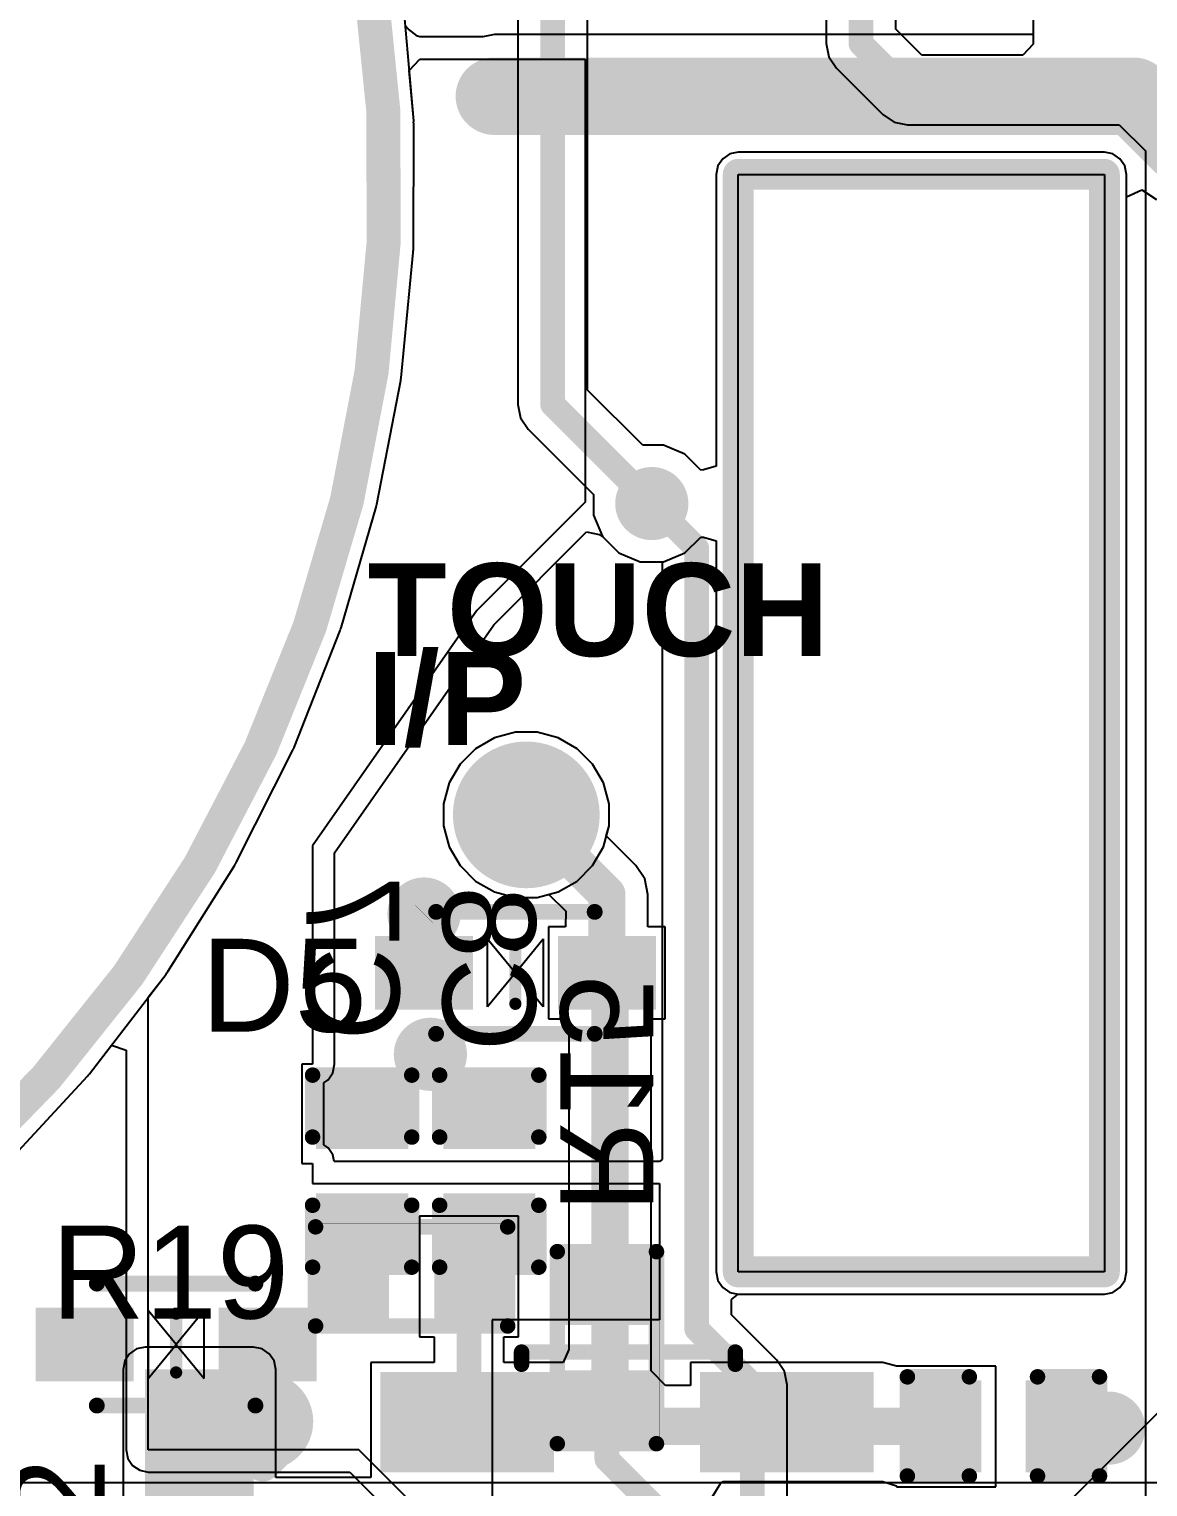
# Model space of a CAD drawing. Header units: inches. Extents: x -3 to 5389, y -3 to 5396.
# Drawn here: x 5.25 to 14.42, y 19.66 to 31.61 of the extents above; entities that cross this region are included whole.
import ezdxf

# ---------------------------------------------------------------- set-up
doc = ezdxf.new("R2010")
doc.units = ezdxf.units.IN
for name, color, linetype in [('Board_Outline', 216, 'Continuous'), ('Bottom Layer', 5, 'Continuous'), ('Bottom Overlay', 54, 'Continuous'), ('Bottom Paste', 16, 'Continuous'), ('Bottom Solder', 6, 'Continuous'), ('Mechanical 1', 6, 'Continuous'), ('Mechanical 15', 56, 'Continuous'), ('Multi-Layer', 9, 'Continuous'), ('Pad Holes', 156, 'Continuous'), ('Top Layer', 1, 'Continuous'), ('Top Overlay', 2, 'Continuous'), ('Top Paste', 8, 'Continuous'), ('Top Solder', 216, 'Continuous'), ('Via Holes', 16, 'Continuous')]:
    doc.layers.add(name, color=color, linetype=linetype)
doc.styles.add('Arial', font='', dxfattribs={"height": 0.2})
doc.styles.add('Arial_Bold', font='', dxfattribs={"height": 0.2})
doc.styles.get('Arial').set_extended_font_data('Arial')
doc.styles.get('Arial_Bold').set_extended_font_data('Arial', bold=True)

msp = doc.modelspace()

# ---------------------------------------------------------------- hatches: boundary and pattern name
at = {"layer": 'Bottom Layer'}
h = msp.add_hatch(color=5, dxfattribs=at)
edge = h.paths.add_edge_path()
edge.add_arc((10.35346672, 27.72095802), 0.2999994, 0, 360)
h = msp.add_hatch(color=5, dxfattribs=at)
edge = h.paths.add_edge_path()
edge.add_arc((9.32476672, 25.16825802), 0.499999, 0, 360)
h = msp.add_hatch(color=5, dxfattribs=at)
edge = h.paths.add_edge_path()
edge.add_arc((8.486566719999999, 24.35545802), 0.2999994, 0, 360)
h = msp.add_hatch(color=5, dxfattribs=at)
edge = h.paths.add_edge_path()
edge.add_arc((8.538575759999999, 23.20492692), 0.2999994, 0, 360)
for points in [[(8.29693794, 22.48810082), (7.66193794, 22.48810082), (7.66193794, 22.94530082), (8.29693794, 22.94530082)], [(9.338337939999999, 22.48810082), (8.703337939999999, 22.48810082), (8.703337939999999, 22.94530082), (9.338337939999999, 22.94530082)], [(8.29693794, 21.54830082), (7.66193794, 21.54830082), (7.66193794, 22.00550082), (8.29693794, 22.00550082)], [(9.338337939999999, 21.54830082), (8.703337939999999, 21.54830082), (8.703337939999999, 22.00550082), (9.338337939999999, 22.00550082)], [(10.30266672, 21.04075802), (9.66766672, 21.04075802), (9.66766672, 21.49795802), (10.30266672, 21.49795802)], [(5.404632319999999, 21.02485762), (6.00463112, 21.02485762), (6.00463112, 20.62485842), (5.404632319999999, 20.62485842)], [(7.50450112, 20.62485842), (6.904502319999999, 20.62485842), (6.904502319999999, 21.02485762), (7.50450112, 21.02485762)], [(10.30266672, 20.10095802), (9.66766672, 20.10095802), (9.66766672, 20.55815802), (10.30266672, 20.55815802)]]:
    msp.add_hatch(color=5, dxfattribs=at).paths.add_polyline_path(points)
h = msp.add_hatch(color=5, dxfattribs=at)
edge = h.paths.add_edge_path()
edge.add_arc((6.606966719999999, 20.31685802), 0.2999994, 0, 360)
h = msp.add_hatch(color=5, dxfattribs=at)
edge = h.paths.add_edge_path()
edge.add_arc((14.09735052, 20.13983526), 0.2999994, 0, 360)
at = {"layer": 'Bottom Paste'}
for points in [[(8.29693794, 22.48810082), (7.66193794, 22.48810082), (7.66193794, 22.94530082), (8.29693794, 22.94530082)], [(9.338337939999999, 22.48810082), (8.703337939999999, 22.48810082), (8.703337939999999, 22.94530082), (9.338337939999999, 22.94530082)], [(8.29693794, 21.54830082), (7.66193794, 21.54830082), (7.66193794, 22.00550082), (8.29693794, 22.00550082)], [(9.338337939999999, 21.54830082), (8.703337939999999, 21.54830082), (8.703337939999999, 22.00550082), (9.338337939999999, 22.00550082)], [(10.30266672, 21.04075802), (9.66766672, 21.04075802), (9.66766672, 21.49795802), (10.30266672, 21.49795802)], [(5.404632319999999, 21.02485762), (6.00463112, 21.02485762), (6.00463112, 20.62485842), (5.404632319999999, 20.62485842)], [(7.50450112, 20.62485842), (6.904502319999999, 20.62485842), (6.904502319999999, 21.02485762), (7.50450112, 21.02485762)], [(10.30266672, 20.10095802), (9.66766672, 20.10095802), (9.66766672, 20.55815802), (10.30266672, 20.55815802)]]:
    msp.add_hatch(color=16, dxfattribs=at).paths.add_polyline_path(points)
at = {"layer": 'Bottom Solder'}
h = msp.add_hatch(color=6, dxfattribs=at)
edge = h.paths.add_edge_path()
edge.add_arc((9.32476672, 25.16825802), 0.601599, 0, 360)
for points in [[(8.35693782, 22.42810094), (7.60193806, 22.42810094), (7.60193806, 23.0053007), (8.35693782, 23.0053007)], [(9.39833782, 22.42810094), (8.64333806, 22.42810094), (8.64333806, 23.0053007), (9.39833782, 23.0053007)], [(8.35693782, 21.48830094), (7.60193806, 21.48830094), (7.60193806, 22.0655007), (8.35693782, 22.0655007)], [(9.39833782, 21.48830094), (8.64333806, 21.48830094), (8.64333806, 22.0655007), (9.39833782, 22.0655007)], [(10.35766788, 20.98575686), (9.61266556, 20.98575686), (9.61266556, 21.55295918), (10.35766788, 21.55295918)], [(5.30303232, 21.12645762), (6.106231119999999, 21.12645762), (6.106231119999999, 20.52325842), (5.30303232, 20.52325842)], [(7.60610112, 20.52325842), (6.802902319999999, 20.52325842), (6.802902319999999, 21.12645762), (7.60610112, 21.12645762)], [(10.35766788, 20.04595686), (9.61266556, 20.04595686), (9.61266556, 20.61315918), (10.35766788, 20.61315918)]]:
    msp.add_hatch(color=6, dxfattribs=at).paths.add_polyline_path(points)
at = {"layer": 'Multi-Layer'}
h = msp.add_hatch(color=9, dxfattribs=at)
edge = h.paths.add_edge_path()
edge.add_arc((9.32476672, 25.16825802), 0.499999, 0, 360)
at = {"layer": 'Pad Holes'}
h = msp.add_hatch(color=7, dxfattribs=at)
edge = h.paths.add_edge_path()
edge.add_arc((9.32476672, 25.16825802), 0.25999948, 0, 360)
at = {"layer": 'Top Layer'}
h = msp.add_hatch(color=1, dxfattribs=at)
edge = h.paths.add_edge_path()
edge.add_arc((10.35346672, 27.72095802), 0.2999994, 0, 360)
h = msp.add_hatch(color=1, dxfattribs=at)
edge = h.paths.add_edge_path()
edge.add_arc((9.32476672, 25.16825802), 0.499999, 0, 360)
h = msp.add_hatch(color=1, dxfattribs=at)
edge = h.paths.add_edge_path()
edge.add_arc((8.486566719999999, 24.35545802), 0.2999994, 0, 360)
for points in [[(8.185297319999998, 24.07285762), (8.78529612, 24.07285762), (8.78529612, 23.67285842), (8.185297319999998, 23.67285842)], [(10.28516612, 23.67285842), (9.685167319999998, 23.67285842), (9.685167319999998, 24.07285762), (10.28516612, 24.07285762)], [(8.143666719999999, 21.70115802), (8.143666719999999, 21.06615802), (7.68646672, 21.06615802), (7.68646672, 21.70115802)], [(9.08346672, 21.70115802), (9.08346672, 21.06615802), (8.62626672, 21.06615802), (8.62626672, 21.70115802)], [(6.200566719999999, 18.91985802), (7.08956672, 18.91985802), (7.08956672, 20.62165802), (6.200566719999999, 20.62165802)], [(9.44924323, 19.87940144), (8.22924313, 19.87940144), (8.22924313, 20.4994002), (9.44924323, 20.4994002)], [(12.06924307, 19.87940144), (10.84924297, 19.87940144), (10.84924297, 20.4994002), (12.06924307, 20.4994002)], [(12.99404564, 20.47130018), (12.99404564, 19.83630018), (12.53684564, 19.83630018), (12.53684564, 20.47130018)], [(13.93384564, 20.47130018), (13.93384564, 19.83630018), (13.47664564, 19.83630018), (13.47664564, 20.47130018)]]:
    msp.add_hatch(color=1, dxfattribs=at).paths.add_polyline_path(points)
h = msp.add_hatch(color=1, dxfattribs=at)
edge = h.paths.add_edge_path()
edge.add_arc((8.538575759999999, 23.20492692), 0.2999994, 0, 360)
h = msp.add_hatch(color=1, dxfattribs=at)
edge = h.paths.add_edge_path()
edge.add_arc((6.606966719999999, 20.31685802), 0.2999994, 0, 360)
h = msp.add_hatch(color=1, dxfattribs=at)
edge = h.paths.add_edge_path()
edge.add_arc((14.09735052, 20.13983526), 0.2999994, 0, 360)
at = {"layer": 'Top Paste'}
for points in [[(8.185297319999998, 24.07285762), (8.78529612, 24.07285762), (8.78529612, 23.67285842), (8.185297319999998, 23.67285842)], [(10.28516612, 23.67285842), (9.685167319999998, 23.67285842), (9.685167319999998, 24.07285762), (10.28516612, 24.07285762)], [(8.143666719999999, 21.70115802), (8.143666719999999, 21.06615802), (7.68646672, 21.06615802), (7.68646672, 21.70115802)], [(9.08346672, 21.70115802), (9.08346672, 21.06615802), (8.62626672, 21.06615802), (8.62626672, 21.70115802)], [(9.44924323, 19.87940144), (8.22924313, 19.87940144), (8.22924313, 20.4994002), (9.44924323, 20.4994002)], [(12.06924307, 19.87940144), (10.84924297, 19.87940144), (10.84924297, 20.4994002), (12.06924307, 20.4994002)], [(12.99404564, 20.47130018), (12.99404564, 19.83630018), (12.53684564, 19.83630018), (12.53684564, 20.47130018)], [(13.93384564, 20.47130018), (13.93384564, 19.83630018), (13.47664564, 19.83630018), (13.47664564, 20.47130018)]]:
    msp.add_hatch(color=8, dxfattribs=at).paths.add_polyline_path(points)
at = {"layer": 'Top Solder'}
h = msp.add_hatch(color=216, dxfattribs=at)
edge = h.paths.add_edge_path()
edge.add_arc((9.32476672, 25.16825802), 0.601599, 0, 360)
for points in [[(8.083697319999999, 24.17445762), (8.88689612, 24.17445762), (8.88689612, 23.57125842), (8.083697319999999, 23.57125842)], [(10.38676612, 23.57125842), (9.58356732, 23.57125842), (9.58356732, 24.17445762), (10.38676612, 24.17445762)], [(8.19866788, 21.75615918), (8.19866788, 21.01115686), (7.631465559999999, 21.01115686), (7.631465559999999, 21.75615918)], [(9.138467879999999, 21.75615918), (9.138467879999999, 21.01115686), (8.57126556, 21.01115686), (8.57126556, 21.75615918)], [(9.550843229999998, 19.77780144), (8.12764313, 19.77780144), (8.12764313, 20.6010002), (9.550843229999998, 20.6010002)], [(12.17084307, 19.77780144), (10.74764297, 19.77780144), (10.74764297, 20.6010002), (12.17084307, 20.6010002)], [(13.05404552, 20.53130006), (13.05404552, 19.7763003), (12.47684576, 19.7763003), (12.47684576, 20.53130006)], [(13.99384552, 20.53130006), (13.99384552, 19.7763003), (13.41664576, 19.7763003), (13.41664576, 20.53130006)]]:
    msp.add_hatch(color=216, dxfattribs=at).paths.add_polyline_path(points)
at = {"layer": 'Via Holes'}
h = msp.add_hatch(color=7, dxfattribs=at)
edge = h.paths.add_edge_path()
edge.add_arc((10.35346672, 27.72095802), 0.1499997, 0, 360)
h = msp.add_hatch(color=7, dxfattribs=at)
edge = h.paths.add_edge_path()
edge.add_arc((8.486566719999999, 24.35545802), 0.1499997, 0, 360)
h = msp.add_hatch(color=7, dxfattribs=at)
edge = h.paths.add_edge_path()
edge.add_arc((8.538575759999999, 23.20492692), 0.1499997, 0, 360)
h = msp.add_hatch(color=7, dxfattribs=at)
edge = h.paths.add_edge_path()
edge.add_arc((6.606966719999999, 20.31685802), 0.1499997, 0, 360)
h = msp.add_hatch(color=7, dxfattribs=at)
edge = h.paths.add_edge_path()
edge.add_arc((14.09735052, 20.13983526), 0.1499997, 0, 360)

# ---------------------------------------------------------------- linework, layer by layer
at = {"layer": 'Board_Outline'}
for points in [[(3.73696484, 39.23770156, 0.254, 0.254, -0.6225640179859685), (-0.0254, 19.64297062, 0.254, 0.254, 0)], [(11.06236548, 21.42059216, 0.254, 0.254, 0), (11.06236548, 30.42059194, 0.254, 0.254, 0)], [(11.06236548, 30.42059194, 0.254, 0.254, 0), (14.0623671, 30.42059194, 0.254, 0.254, 0)], [(14.0623671, 21.42059216, 0.254, 0.254, 0), (14.0623671, 30.42059194, 0.254, 0.254, 0)], [(11.06236548, 21.42059216, 0.254, 0.254, 0), (14.0623671, 21.42059216, 0.254, 0.254, 0)]]:
    msp.add_lwpolyline(points, format="xyseb", dxfattribs=at)
for points in [[(10.99886548, 30.42059194, 0.127, 0.127, 1), (11.12586548, 30.42059194, 0.127, 0.127, 1)], [(10.99886548, 30.42059194, 0.127, 0.127, 1), (11.12586548, 30.42059194, 0.127, 0.127, 1)], [(13.9988671, 30.42059194, 0.127, 0.127, 1), (14.1258671, 30.42059194, 0.127, 0.127, 1)], [(13.9988671, 30.42059194, 0.127, 0.127, 1), (14.1258671, 30.42059194, 0.127, 0.127, 1)], [(10.99886548, 21.42059216, 0.127, 0.127, 1), (11.12586548, 21.42059216, 0.127, 0.127, 1)], [(10.99886548, 21.42059216, 0.127, 0.127, 1), (11.12586548, 21.42059216, 0.127, 0.127, 1)], [(13.9988671, 21.42059216, 0.127, 0.127, 1), (14.1258671, 21.42059216, 0.127, 0.127, 1)], [(13.9988671, 21.42059216, 0.127, 0.127, 1), (14.1258671, 21.42059216, 0.127, 0.127, 1)]]:
    msp.add_lwpolyline(points, format="xyseb", close=True, dxfattribs=at)
at = {"layer": 'Bottom Layer'}
for p, q in [((13.4791704, 33.84385662), (13.4791704, 31.56606082)), ((8.35785984, 31.60995456), (8.33515224, 31.63892326)), ((8.4332826, 31.55456478), (8.35785984, 31.60995456)), ((9.063065439999999, 31.56606082), (8.96794498, 31.54714036)), ((13.4791704, 31.56606082), (9.063065439999999, 31.56606082)), ((8.45167474, 31.54714036), (8.4332826, 31.55456478)), ((8.96794498, 31.54714036), (8.45167474, 31.54714036)), ((8.36593958, 31.27215996), (8.451672199999999, 31.36585802)), ((8.451672199999999, 31.36585802), (9.80736672, 31.36585802)), ((9.80736672, 31.36585802), (9.80736672, 27.73365802)), ((8.40270354, 30.85888672), (8.36593958, 31.27215996)), ((8.401397979999999, 30.84680648), (8.40270354, 30.85888672)), ((8.403719539999999, 30.83488118), (8.401397979999999, 30.84680648)), ((8.39950568, 29.80344814), (8.403719539999999, 30.83488118)), ((14.24364944, 30.23662736), (14.37064944, 30.29385102)), ((14.37064944, 30.29385102), (14.49091082, 30.21349558)), ((14.24364944, 21.42059216), (14.24364944, 30.23662736)), ((8.298510199999999, 28.7528508), (8.3982941, 29.7794553)), ((8.397087599999999, 29.7915457), (8.39950568, 29.80344814)), ((8.3982941, 29.7794553), (8.397087599999999, 29.7915457)), ((8.10058578, 27.71613456), (8.29507866, 28.72907132)), ((8.29499738, 28.74122014), (8.298510199999999, 28.7528508)), ((8.29507866, 28.72907132), (8.29499738, 28.74122014)), ((9.80736672, 27.73365802), (8.91836672, 26.84465802)), ((7.80743422, 26.70222244), (8.09496476, 27.69277418)), ((8.09496476, 27.69277418), (8.09601124, 27.70487727999999)), ((8.09601124, 27.70487727999999), (8.10058578, 27.71613456)), ((9.057891459999999, 26.7278104), (9.81837508, 27.48829402)), ((9.81837508, 27.48829402), (9.92266748, 27.4675473)), ((9.92266748, 27.4675473), (9.95420158, 27.44451204)), ((9.95420158, 27.44451204), (10.08281448, 27.31589914)), ((10.08281448, 27.31589914), (10.25842754, 27.24315862)), ((10.25842754, 27.24315862), (10.42839164, 27.24315862)), ((10.42839164, 27.24315862), (10.43689302, 27.23465724)), ((10.43689302, 27.23465724), (10.43689302, 22.34329542)), ((8.91836672, 26.84465802), (7.57216672, 24.91425802)), ((7.42158282, 25.71983934), (7.79967452, 26.67948436)), ((7.75344906, 24.85728836), (9.057891459999999, 26.7278104)), ((7.79967452, 26.67948436), (7.8018386, 26.69144268)), ((7.8018386, 26.69144268), (7.80743422, 26.70222244)), ((9.23553144, 25.84605702), (9.063146719999999, 25.79986712)), ((9.414002, 25.84605702), (9.23553144, 25.84605702)), ((9.58638672, 25.79986712), (9.414002, 25.84605702)), ((7.411747939999999, 25.69791914), (7.415009299999999, 25.70962092)), ((7.415009299999999, 25.70962092), (7.42158282, 25.71983934)), ((8.90858772, 25.71063184), (8.7823929, 25.58443702)), ((9.063146719999999, 25.79986712), (8.90858772, 25.71063184)), ((9.74094572, 25.71063184), (9.58638672, 25.79986712)), ((9.86714054, 25.58443702), (9.74094572, 25.71063184)), ((6.94635136, 24.77744346), (7.411747939999999, 25.69791914)), ((8.7823929, 25.58443702), (8.69315762, 25.42987802)), ((9.956375819999998, 25.42987802), (9.86714054, 25.58443702)), ((8.69315762, 25.42987802), (8.64696772, 25.2574933)), ((10.00256572, 25.2574933), (9.956375819999998, 25.42987802)), ((8.64696772, 25.2574933), (8.64696772, 25.07902274)), ((10.00256572, 25.07902274), (10.00256572, 25.2574933)), ((8.64696772, 25.07902274), (8.69315762, 24.90663802)), ((9.956375819999998, 24.90663802), (10.00256572, 25.07902274)), ((7.57216672, 24.91425802), (7.57216672, 23.12310082)), ((8.69315762, 24.90663802), (8.7823929, 24.75207902)), ((9.86714054, 24.75207902), (9.956375819999998, 24.90663802)), ((6.38582924, 23.88314502), (6.93452766, 24.75652656)), ((6.93452766, 24.75652656), (6.9388609, 24.76788036)), ((6.9388609, 24.76788036), (6.94635136, 24.77744346)), ((7.75344906, 23.12310082), (7.75344906, 24.85728836)), ((8.7823929, 24.75207902), (8.90858772, 24.6258842)), ((9.74094572, 24.6258842), (9.86714054, 24.75207902)), ((8.90858772, 24.6258842), (9.063146719999999, 24.53664892)), ((9.58638672, 24.53664892), (9.74094572, 24.6258842)), ((9.063146719999999, 24.53664892), (9.23553144, 24.49045902)), ((9.414002, 24.49045902), (9.58638672, 24.53664892)), ((9.23553144, 24.49045902), (9.414002, 24.49045902)), ((6.22596672, 23.67265014), (6.37211578, 23.8634143)), ((6.37211578, 23.8634143), (6.37748026, 23.87431344)), ((6.37748026, 23.87431344), (6.38582924, 23.88314502)), ((6.22596672, 19.96125802), (6.22596672, 23.67265014)), ((5.74483738, 23.04464276), (5.924407759999999, 23.27903142)), ((5.924407759999999, 23.27903142), (6.04468438, 23.23825426)), ((6.04468438, 23.23825426), (6.04468438, 19.96125802)), ((7.57216672, 23.12310082), (7.484137939999999, 23.12310082)), ((7.484137939999999, 23.12310082), (7.484137939999999, 22.31030082)), ((7.739649239999999, 23.05372834), (7.75344906, 23.12310082)), ((5.02889774, 22.26915282), (5.72935608, 23.0262684)), ((5.72935608, 23.0262684), (5.73570862, 23.03662398)), ((5.73570862, 23.03662398), (5.74483738, 23.04464276)), ((7.665420279999999, 22.97157458), (7.700352899999999, 22.99491464)), ((7.665420279999999, 22.46182706), (7.665420279999999, 22.97157458)), ((7.700352899999999, 22.99491464), (7.739649239999999, 23.05372834)), ((7.700352899999999, 22.438487), (7.665420279999999, 22.46182706)), ((7.739649239999999, 22.3796733), (7.700352899999999, 22.438487)), ((7.750139439999999, 22.32694036), (7.739649239999999, 22.3796733)), ((7.484137939999999, 22.31030082), (7.57216672, 22.31030082)), ((7.57216672, 22.31030082), (7.57216672, 22.14565802)), ((10.41696418, 22.32694036), (7.750139439999999, 22.32694036)), ((10.43689302, 22.34329542), (10.41696418, 22.32694036)), ((7.57216672, 22.14565802), (10.41696672, 22.14565802)), ((10.41696672, 22.14565802), (10.41696672, 21.02805802)), ((14.22984962, 21.35121968), (14.24364944, 21.42059216)), ((14.13173958, 21.25310964), (14.19055328, 21.29240598)), ((14.19055328, 21.29240598), (14.22984962, 21.35121968)), ((11.00664042, 21.19357712), (11.06236802, 21.23930982)), ((11.00664042, 21.0698588), (11.00664042, 21.19357712)), ((11.06236802, 21.23930982), (14.0623671, 21.23930982)), ((14.0623671, 21.23930982), (14.13173958, 21.25310964)), ((11.37907046, 20.69742876), (11.00664042, 21.0698588)), ((10.41696672, 21.02805802), (9.04536672, 21.02805802)), ((9.04536672, 21.02805802), (9.04536672, 18.51345802)), ((11.44082294, 20.60500832), (11.37907046, 20.69742876)), ((11.46250946, 20.49599152), (11.44082294, 20.60500832)), ((11.46250692, 20.49597882), (11.46250946, 20.49599152)), ((11.46250692, 19.56206146), (11.46250692, 20.49597882)), ((6.04468438, 19.96125802), (6.0584842, 19.89188554)), ((7.95316418, 19.96125802), (6.22596672, 19.96125802)), ((8.537364179999999, 19.37705802), (7.95316418, 19.96125802)), ((6.0584842, 19.89188554), (6.09778054, 19.83307184)), ((6.09778054, 19.83307184), (6.15659424, 19.7937755)), ((6.15659424, 19.7937755), (6.22596672, 19.77997568)), ((6.22596672, 19.77997568), (7.87807416, 19.77997568)), ((7.87807416, 19.77997568), (8.35608184, 19.301968))]:
    msp.add_line(p, q, dxfattribs=at)
for points in [[(9.063065439999999, 31.06105802, 0.635, 0.635, 0), (14.30316672, 31.06105802, 0.635, 0.635, 0)], [(14.30316672, 31.06105802, 0.635, 0.635, 0), (14.68416672, 30.68005802, 0.635, 0.635, 0)], [(14.68416672, 30.68005802, 0.635, 0.635, 0), (15.80176672, 30.68005802, 0.635, 0.635, 0)], [(10.35346672, 27.72095802, 0.2032, 0.2032, 0), (10.72176672, 27.35265802, 0.2032, 0.2032, 0)], [(10.72176672, 20.95185802, 0.2032, 0.2032, 0), (10.72176672, 27.35265802, 0.2032, 0.2032, 0)], [(10.72176672, 20.95185802, 0.2032, 0.2032, 0), (11.17763322, 20.49599152, 0.2032, 0.2032, 0)], [(11.17763322, 18.88859062, 0.2032, 0.2032, 0), (11.17763322, 20.49599152, 0.2032, 0.2032, 0)], [(9.985166719999999, 19.88505802, 0.2032, 0.2032, 0), (9.985166719999999, 20.32955802, 0.2032, 0.2032, 0)], [(9.985166719999999, 19.88505802, 0.2032, 0.2032, 0), (10.37763482, 19.49258992, 0.2032, 0.2032, 0)]]:
    msp.add_lwpolyline(points, format="xyseb", dxfattribs=at)
for points in [[(8.90431544, 31.06105802, 0.3175, 0.3175, 1), (9.221815439999999, 31.06105802, 0.3175, 0.3175, 1)], [(14.14441672, 31.06105802, 0.3175, 0.3175, 1), (14.46191672, 31.06105802, 0.3175, 0.3175, 1)], [(14.14441672, 31.06105802, 0.3175, 0.3175, 1), (14.46191672, 31.06105802, 0.3175, 0.3175, 1)], [(14.52541672, 30.68005802, 0.3175, 0.3175, 1), (14.84291672, 30.68005802, 0.3175, 0.3175, 1)], [(14.52541672, 30.68005802, 0.3175, 0.3175, 1), (14.84291672, 30.68005802, 0.3175, 0.3175, 1)], [(10.30266672, 27.72095802, 0.1016, 0.1016, 1), (10.40426672, 27.72095802, 0.1016, 0.1016, 1)], [(10.67096672, 27.35265802, 0.1016, 0.1016, 1), (10.77256672, 27.35265802, 0.1016, 0.1016, 1)], [(10.67096672, 27.35265802, 0.1016, 0.1016, 1), (10.77256672, 27.35265802, 0.1016, 0.1016, 1)], [(10.67096672, 20.95185802, 0.1016, 0.1016, 1), (10.77256672, 20.95185802, 0.1016, 0.1016, 1)], [(10.67096672, 20.95185802, 0.1016, 0.1016, 1), (10.77256672, 20.95185802, 0.1016, 0.1016, 1)], [(11.12683322, 20.49599152, 0.1016, 0.1016, 1), (11.22843322, 20.49599152, 0.1016, 0.1016, 1)], [(11.12683322, 20.49599152, 0.1016, 0.1016, 1), (11.22843322, 20.49599152, 0.1016, 0.1016, 1)], [(9.93436672, 20.32955802, 0.1016, 0.1016, 1), (10.03596672, 20.32955802, 0.1016, 0.1016, 1)], [(9.93436672, 19.88505802, 0.1016, 0.1016, 1), (10.03596672, 19.88505802, 0.1016, 0.1016, 1)], [(9.93436672, 19.88505802, 0.1016, 0.1016, 1), (10.03596672, 19.88505802, 0.1016, 0.1016, 1)]]:
    msp.add_lwpolyline(points, format="xyseb", close=True, dxfattribs=at)
at = {"layer": 'Bottom Overlay'}
for p, q in [((6.454566719999999, 20.82485802), (6.22596672, 21.10425802)), ((6.22596672, 21.10425802), (6.22596672, 20.54545802)), ((6.683166719999999, 21.10425802), (6.454566719999999, 20.82485802)), ((6.683166719999999, 20.54545802), (6.683166719999999, 21.10425802)), ((6.22596672, 20.54545802), (6.454566719999999, 20.82485802)), ((6.454566719999999, 20.82485802), (6.454566719999999, 20.82485802)), ((6.454566719999999, 20.82485802), (6.683166719999999, 20.54545802)), ((6.454566719999999, 20.82485802), (6.454566719999999, 20.82485802))]:
    msp.add_line(p, q, dxfattribs=at)
for points in [[(7.57303794, 23.03420082, 0.127, 0.127, 0), (8.385837939999998, 23.03420082, 0.127, 0.127, 0)], [(7.57303794, 22.52620082, 0.127, 0.127, 0), (7.57303794, 23.03420082, 0.127, 0.127, 0)], [(8.385837939999998, 22.52620082, 0.127, 0.127, 0), (8.385837939999998, 23.03420082, 0.127, 0.127, 0)], [(8.614437939999998, 23.03420082, 0.127, 0.127, 0), (9.42723794, 23.03420082, 0.127, 0.127, 0)], [(8.614437939999998, 22.52620082, 0.127, 0.127, 0), (8.614437939999998, 23.03420082, 0.127, 0.127, 0)], [(9.42723794, 22.52620082, 0.127, 0.127, 0), (9.42723794, 23.03420082, 0.127, 0.127, 0)], [(7.57303794, 21.45940082, 0.127, 0.127, 0), (7.57303794, 21.96740082, 0.127, 0.127, 0)], [(8.385837939999998, 21.45940082, 0.127, 0.127, 0), (8.385837939999998, 21.96740082, 0.127, 0.127, 0)], [(8.614437939999998, 21.45940082, 0.127, 0.127, 0), (8.614437939999998, 21.96740082, 0.127, 0.127, 0)], [(9.42723794, 21.45940082, 0.127, 0.127, 0), (9.42723794, 21.96740082, 0.127, 0.127, 0)], [(9.578766719999999, 21.58685802, 0.127, 0.127, 0), (10.39156672, 21.58685802, 0.127, 0.127, 0)], [(9.578766719999999, 20.01205802, 0.127, 0.127, 0), (9.578766719999999, 21.58685802, 0.127, 0.127, 0)], [(10.39156672, 20.01205802, 0.127, 0.127, 0), (10.39156672, 21.58685802, 0.127, 0.127, 0)], [(7.57303794, 21.45940082, 0.127, 0.127, 0), (8.385837939999998, 21.45940082, 0.127, 0.127, 0)], [(8.614437939999998, 21.45940082, 0.127, 0.127, 0), (9.42723794, 21.45940082, 0.127, 0.127, 0)], [(10.41696672, 19.98665802, 0.0032258, 0.0032258, 0), (10.41696672, 21.61225802, 0.0032258, 0.0032258, 0)], [(5.80455532, 21.32485702, 0.12999974, 0.12999974, 0), (7.104578119999999, 21.32485702, 0.12999974, 0.12999974, 0)], [(6.454566719999999, 20.59625802, 0.0999998, 0.0999998, 0), (6.454566719999999, 21.07885802, 0.0999998, 0.0999998, 0)], [(5.80455532, 20.32485902, 0.12999974, 0.12999974, 0), (7.104578119999999, 20.32485902, 0.12999974, 0.12999974, 0)], [(7.038360319999999, 19.97946982, 0.2999994, 0.2999994, 0), (7.16536032, 19.85246982, 0.2999994, 0.2999994, 0)], [(7.038360319999999, 19.97946982, 0.2999994, 0.2999994, 0), (7.292360319999999, 19.97946982, 0.2999994, 0.2999994, 0)], [(7.16536032, 19.85246982, 0.2999994, 0.2999994, 0), (7.292360319999999, 19.97946982, 0.2999994, 0.2999994, 0)], [(9.578766719999999, 20.01205802, 0.127, 0.127, 0), (10.39156672, 20.01205802, 0.127, 0.127, 0)]]:
    msp.add_lwpolyline(points, format="xyseb", dxfattribs=at)
for points in [[(7.541287939999999, 23.03420082, 0.0635, 0.0635, 1), (7.604787939999999, 23.03420082, 0.0635, 0.0635, 1)], [(7.541287939999999, 23.03420082, 0.0635, 0.0635, 1), (7.604787939999999, 23.03420082, 0.0635, 0.0635, 1)], [(8.35408794, 23.03420082, 0.0635, 0.0635, 1), (8.417587939999999, 23.03420082, 0.0635, 0.0635, 1)], [(8.35408794, 23.03420082, 0.0635, 0.0635, 1), (8.417587939999999, 23.03420082, 0.0635, 0.0635, 1)], [(8.58268794, 23.03420082, 0.0635, 0.0635, 1), (8.646187939999999, 23.03420082, 0.0635, 0.0635, 1)], [(8.58268794, 23.03420082, 0.0635, 0.0635, 1), (8.646187939999999, 23.03420082, 0.0635, 0.0635, 1)], [(9.395487939999999, 23.03420082, 0.0635, 0.0635, 1), (9.458987939999998, 23.03420082, 0.0635, 0.0635, 1)], [(9.395487939999999, 23.03420082, 0.0635, 0.0635, 1), (9.458987939999998, 23.03420082, 0.0635, 0.0635, 1)], [(7.541287939999999, 22.52620082, 0.0635, 0.0635, 1), (7.604787939999999, 22.52620082, 0.0635, 0.0635, 1)], [(8.35408794, 22.52620082, 0.0635, 0.0635, 1), (8.417587939999999, 22.52620082, 0.0635, 0.0635, 1)], [(8.58268794, 22.52620082, 0.0635, 0.0635, 1), (8.646187939999999, 22.52620082, 0.0635, 0.0635, 1)], [(9.395487939999999, 22.52620082, 0.0635, 0.0635, 1), (9.458987939999998, 22.52620082, 0.0635, 0.0635, 1)], [(7.541287939999999, 21.96740082, 0.0635, 0.0635, 1), (7.604787939999999, 21.96740082, 0.0635, 0.0635, 1)], [(8.35408794, 21.96740082, 0.0635, 0.0635, 1), (8.417587939999999, 21.96740082, 0.0635, 0.0635, 1)], [(8.58268794, 21.96740082, 0.0635, 0.0635, 1), (8.646187939999999, 21.96740082, 0.0635, 0.0635, 1)], [(9.395487939999999, 21.96740082, 0.0635, 0.0635, 1), (9.458987939999998, 21.96740082, 0.0635, 0.0635, 1)], [(9.54701672, 21.58685802, 0.0635, 0.0635, 1), (9.61051672, 21.58685802, 0.0635, 0.0635, 1)], [(9.54701672, 21.58685802, 0.0635, 0.0635, 1), (9.61051672, 21.58685802, 0.0635, 0.0635, 1)], [(10.35981672, 21.58685802, 0.0635, 0.0635, 1), (10.42331672, 21.58685802, 0.0635, 0.0635, 1)], [(10.35981672, 21.58685802, 0.0635, 0.0635, 1), (10.42331672, 21.58685802, 0.0635, 0.0635, 1)], [(7.541287939999999, 21.45940082, 0.0635, 0.0635, 1), (7.604787939999999, 21.45940082, 0.0635, 0.0635, 1)], [(7.541287939999999, 21.45940082, 0.0635, 0.0635, 1), (7.604787939999999, 21.45940082, 0.0635, 0.0635, 1)], [(8.35408794, 21.45940082, 0.0635, 0.0635, 1), (8.417587939999999, 21.45940082, 0.0635, 0.0635, 1)], [(8.35408794, 21.45940082, 0.0635, 0.0635, 1), (8.417587939999999, 21.45940082, 0.0635, 0.0635, 1)], [(8.58268794, 21.45940082, 0.0635, 0.0635, 1), (8.646187939999999, 21.45940082, 0.0635, 0.0635, 1)], [(8.58268794, 21.45940082, 0.0635, 0.0635, 1), (8.646187939999999, 21.45940082, 0.0635, 0.0635, 1)], [(9.395487939999999, 21.45940082, 0.0635, 0.0635, 1), (9.458987939999998, 21.45940082, 0.0635, 0.0635, 1)], [(9.395487939999999, 21.45940082, 0.0635, 0.0635, 1), (9.458987939999998, 21.45940082, 0.0635, 0.0635, 1)], [(10.41616154, 21.61225802, 0.0016129, 0.0016129, 1), (10.4177719, 21.61225802, 0.0016129, 0.0016129, 1)], [(5.77205602, 21.32485702, 0.0649986, 0.0649986, 1), (5.837054619999999, 21.32485702, 0.0649986, 0.0649986, 1)], [(7.07207882, 21.32485702, 0.0649986, 0.0649986, 1), (7.13707742, 21.32485702, 0.0649986, 0.0649986, 1)], [(6.429568039999999, 21.07885802, 0.0499999, 0.0499999, 1), (6.4795654, 21.07885802, 0.0499999, 0.0499999, 1)], [(6.429568039999999, 20.59625802, 0.0499999, 0.0499999, 1), (6.4795654, 20.59625802, 0.0499999, 0.0499999, 1)], [(5.77205602, 20.32485902, 0.0649986, 0.0649986, 1), (5.837054619999999, 20.32485902, 0.0649986, 0.0649986, 1)], [(7.07207882, 20.32485902, 0.0649986, 0.0649986, 1), (7.13707742, 20.32485902, 0.0649986, 0.0649986, 1)], [(6.96336174, 19.97946982, 0.1499997, 0.1499997, 1), (7.1133589, 19.97946982, 0.1499997, 0.1499997, 1)], [(6.96336174, 19.97946982, 0.1499997, 0.1499997, 1), (7.1133589, 19.97946982, 0.1499997, 0.1499997, 1)], [(7.21736174, 19.97946982, 0.1499997, 0.1499997, 1), (7.3673589, 19.97946982, 0.1499997, 0.1499997, 1)], [(7.21736174, 19.97946982, 0.1499997, 0.1499997, 1), (7.3673589, 19.97946982, 0.1499997, 0.1499997, 1)], [(7.09036174, 19.85246982, 0.1499997, 0.1499997, 1), (7.2403589, 19.85246982, 0.1499997, 0.1499997, 1)], [(7.09036174, 19.85246982, 0.1499997, 0.1499997, 1), (7.2403589, 19.85246982, 0.1499997, 0.1499997, 1)], [(9.54701672, 20.01205802, 0.0635, 0.0635, 1), (9.61051672, 20.01205802, 0.0635, 0.0635, 1)], [(9.54701672, 20.01205802, 0.0635, 0.0635, 1), (9.61051672, 20.01205802, 0.0635, 0.0635, 1)], [(10.35981672, 20.01205802, 0.0635, 0.0635, 1), (10.42331672, 20.01205802, 0.0635, 0.0635, 1)], [(10.35981672, 20.01205802, 0.0635, 0.0635, 1), (10.42331672, 20.01205802, 0.0635, 0.0635, 1)], [(10.41616154, 19.98665802, 0.0016129, 0.0016129, 1), (10.4177719, 19.98665802, 0.0016129, 0.0016129, 1)]]:
    msp.add_lwpolyline(points, format="xyseb", close=True, dxfattribs=at)
at = {"layer": 'Bottom Solder'}
msp.add_line((10.00636302, 15.77235352), (5388.9270301, 5395.5249214), dxfattribs=at)
at = {"layer": 'Mechanical 1'}
msp.add_lwpolyline([(3.76236484, 39.23770156, 0.254, 0.254, -0.6225640179859685), (0, 19.64297062, 0.254, 0.254, 0)], format="xyseb", dxfattribs=at)
at = {"layer": 'Mechanical 15'}
msp.add_line((0.07855712, 19.69448182), (16.87857432, 19.69448182), dxfattribs=at)
for points in [[(7.378466319999999, 20.19435382, 0.3999992, 0.3999992, 1), (6.97867032, 20.19435382, 0.3999992, 0.3999992, 1)], [(6.878670519999999, 20.19435382, 0.1999996, 0.1999996, 1), (7.078670119999999, 20.19435382, 0.1999996, 0.1999996, 1)], [(7.27846652, 20.19435382, 0.1999996, 0.1999996, 1), (7.47846612, 20.19435382, 0.1999996, 0.1999996, 1)]]:
    msp.add_lwpolyline(points, format="xyseb", close=True, dxfattribs=at)
at = {"layer": 'Multi-Layer'}
for p, q in [((11.06236548, 21.42059216), (11.06236548, 30.42059194)), ((11.06236548, 30.42059194), (14.0623671, 30.42059194)), ((14.0623671, 30.42059194), (14.0623671, 21.42059216)), ((14.0623671, 21.42059216), (11.06236548, 21.42059216))]:
    msp.add_line(p, q, dxfattribs=at)
at = {"layer": 'Top Layer'}
for p, q in [((11.78309302, 47.41864532), (11.78309302, 31.49287072)), ((12.35284042, 31.6108588), (12.35284042, 47.30065724)), ((13.4791704, 33.84385662), (13.4791704, 31.52373426)), ((9.255793019999999, 32.16595802), (9.255793019999999, 28.53377072)), ((9.82554042, 28.6517588), (9.82554042, 32.16595802)), ((8.40270354, 30.85888672), (8.311311799999999, 31.88626846)), ((12.5669675, 31.39673172), (12.35284042, 31.6108588)), ((11.78309302, 31.49287072), (11.78309048, 31.49285802)), ((11.78309048, 31.49285802), (11.804777, 31.38384122)), ((13.47916786, 31.48825554), (13.3935216, 31.39673172)), ((13.4791704, 31.52373426), (13.47916786, 31.48825554)), ((11.804777, 31.38384122), (11.86652948, 31.29142078)), ((13.3935216, 31.39673172), (12.5669675, 31.39673172)), ((11.86652948, 31.29142078), (12.24752948, 30.91042078)), ((8.401397979999999, 30.84680648), (8.40270354, 30.85888672)), ((8.403719539999999, 30.83488118), (8.401397979999999, 30.84680648)), ((12.24752948, 30.91042078), (12.33994992, 30.8486683)), ((12.33994992, 30.8486683), (12.44896672, 30.82698178)), ((8.39950568, 29.80344814), (8.403719539999999, 30.83488118)), ((12.44896672, 30.82698178), (12.44897942, 30.82698432)), ((12.44897942, 30.82698432), (14.18516594, 30.82698432)), ((14.18516594, 30.82698432), (14.39929302, 30.61285724)), ((11.06236548, 30.60187428), (10.992993, 30.58807446)), ((14.0623671, 30.60187428), (11.06236548, 30.60187428)), ((14.13173958, 30.58807446), (14.0623671, 30.60187428)), ((14.39929302, 30.61285724), (14.39929302, 18.7749434)), ((10.89488296, 30.48996442), (10.88108314, 30.42059194)), ((10.9341793, 30.54877812), (10.89488296, 30.48996442)), ((10.992993, 30.58807446), (10.9341793, 30.54877812)), ((14.19055328, 30.54877812), (14.13173958, 30.58807446)), ((14.22984962, 30.48996442), (14.19055328, 30.54877812)), ((14.24364944, 30.42059194), (14.22984962, 30.48996442)), ((10.88108314, 30.42059194), (10.88108314, 28.02759952)), ((14.24364944, 21.42059216), (14.24364944, 30.42059194)), ((8.298510199999999, 28.7528508), (8.3982941, 29.7794553)), ((8.397087599999999, 29.7915457), (8.39950568, 29.80344814)), ((8.3982941, 29.7794553), (8.397087599999999, 29.7915457)), ((8.10058578, 27.71613456), (8.29507866, 28.72907132)), ((8.29499738, 28.74122014), (8.298510199999999, 28.7528508)), ((8.29507866, 28.72907132), (8.29499738, 28.74122014)), ((10.27853926, 28.19875742), (9.82554042, 28.6517588)), ((9.255793019999999, 28.53377072), (9.255790479999998, 28.53375802)), ((9.255790479999998, 28.53375802), (9.277477, 28.42474122)), ((9.277477, 28.42474122), (9.33922948, 28.33232078)), ((9.33922948, 28.33232078), (9.87566732, 27.79588548)), ((10.4485059, 28.19875742), (10.27853926, 28.19875742)), ((10.62411896, 28.1260169), (10.4485059, 28.19875742)), ((10.75408314, 27.99605272), (10.62411896, 28.1260169)), ((10.77761878, 27.99721858), (10.75408314, 27.99605272)), ((10.88108314, 28.02759952), (10.77761878, 27.99721858)), ((9.87566732, 27.79588548), (9.87566732, 27.62591884)), ((7.80743422, 26.70222244), (8.09496476, 27.69277418)), ((8.09496476, 27.69277418), (8.09601124, 27.70487727999999)), ((8.09601124, 27.70487727999999), (8.10058578, 27.71613456)), ((9.87566732, 27.62591884), (9.94840784, 27.45030578)), ((9.94840784, 27.45030578), (10.08281448, 27.31589914)), ((10.62411896, 27.31589914), (10.75408314, 27.44586332)), ((10.75408314, 27.44586332), (10.77761878, 27.44469746)), ((10.77761878, 27.44469746), (10.88108314, 27.41431652)), ((10.88108314, 27.41431652), (10.88108314, 21.42059216)), ((10.08281448, 27.31589914), (10.25842754, 27.24315862)), ((10.4485059, 27.24315862), (10.62411896, 27.31589914)), ((10.25842754, 27.24315862), (10.4485059, 27.24315862)), ((7.42158282, 25.71983934), (7.79967452, 26.67948436)), ((7.79967452, 26.67948436), (7.8018386, 26.69144268)), ((7.8018386, 26.69144268), (7.80743422, 26.70222244)), ((9.23553144, 25.84605702), (9.063146719999999, 25.79986712)), ((9.414002, 25.84605702), (9.23553144, 25.84605702)), ((9.58638672, 25.79986712), (9.414002, 25.84605702)), ((7.411747939999999, 25.69791914), (7.415009299999999, 25.70962092)), ((7.415009299999999, 25.70962092), (7.42158282, 25.71983934)), ((8.90858772, 25.71063184), (8.7823929, 25.58443702)), ((9.063146719999999, 25.79986712), (8.90858772, 25.71063184)), ((9.74094572, 25.71063184), (9.58638672, 25.79986712)), ((9.86714054, 25.58443702), (9.74094572, 25.71063184)), ((6.94635136, 24.77744346), (7.411747939999999, 25.69791914)), ((8.7823929, 25.58443702), (8.69315762, 25.42987802)), ((9.956375819999998, 25.42987802), (9.86714054, 25.58443702)), ((8.69315762, 25.42987802), (8.64696772, 25.2574933)), ((10.00256572, 25.2574933), (9.956375819999998, 25.42987802)), ((8.64696772, 25.2574933), (8.64696772, 25.07902274)), ((10.00256572, 25.07902274), (10.00256572, 25.2574933)), ((8.64696772, 25.07902274), (8.69315762, 24.90663802)), ((9.98058964, 24.99701122), (10.00256572, 25.07902274)), ((10.22322822, 24.75437264), (9.98058964, 24.99701122)), ((8.69315762, 24.90663802), (8.7823929, 24.75207902)), ((6.38582924, 23.88314502), (6.93452766, 24.75652656)), ((6.93452766, 24.75652656), (6.9388609, 24.76788036)), ((6.9388609, 24.76788036), (6.94635136, 24.77744346)), ((8.7823929, 24.75207902), (8.90858772, 24.6258842)), ((10.29621004, 24.64514756), (10.22322822, 24.75437264)), ((8.90858772, 24.6258842), (9.063146719999999, 24.53664892)), ((10.32183864, 24.51631114), (10.29621004, 24.64514756)), ((9.063146719999999, 24.53664892), (9.23553144, 24.49045902)), ((9.414002, 24.49045902), (9.50934852, 24.51600634)), ((9.50934852, 24.51600634), (9.64769724, 24.37765762)), ((10.3218361, 24.51629844), (10.32183864, 24.51631114)), ((10.3218361, 24.25065762), (10.3218361, 24.51629844)), ((9.23553144, 24.49045902), (9.414002, 24.49045902)), ((9.64769724, 24.37765762), (9.646564399999999, 24.25065762)), ((9.646564399999999, 24.25065762), (9.50736732, 24.25065762)), ((9.50736732, 24.25065762), (9.50736732, 23.49505842)), ((10.46296612, 24.25065762), (10.3218361, 24.25065762)), ((10.46296612, 23.49505842), (10.46296612, 24.25065762)), ((5.74483738, 23.04464276), (6.37211578, 23.8634143)), ((6.37211578, 23.8634143), (6.37748026, 23.87431344)), ((6.37748026, 23.87431344), (6.38582924, 23.88314502)), ((9.50736732, 23.49505842), (9.673897339999998, 23.49505842)), ((9.673897339999998, 23.49505842), (9.673897339999998, 20.7847946)), ((10.3472361, 20.60871164), (10.3472361, 23.49505842)), ((10.3472361, 23.49505842), (10.46296612, 23.49505842)), ((5.02889774, 22.26915282), (5.72935608, 23.0262684)), ((5.72935608, 23.0262684), (5.73570862, 23.03662398)), ((5.73570862, 23.03662398), (5.74483738, 23.04464276)), ((9.26126672, 21.87895802), (8.448466719999999, 21.87895802)), ((8.448466719999999, 21.87895802), (8.448466719999999, 20.88835802)), ((9.26126672, 20.88835802), (9.26126672, 21.87895802)), ((10.88108314, 21.42059216), (10.89488296, 21.35121968)), ((14.22984962, 21.35121968), (14.24364944, 21.42059216)), ((10.89488296, 21.35121968), (10.9341793, 21.29240598)), ((10.9341793, 21.29240598), (10.992993, 21.25310964)), ((14.13173958, 21.25310964), (14.19055328, 21.29240598)), ((14.19055328, 21.29240598), (14.22984962, 21.35121968)), ((10.992993, 21.25310964), (11.06236548, 21.23930982)), ((11.06236548, 21.23930982), (14.0623671, 21.23930982)), ((14.0623671, 21.23930982), (14.13173958, 21.25310964)), ((6.200566719999999, 20.80294036), (6.13119424, 20.78914054)), ((7.08956672, 20.80294036), (6.200566719999999, 20.80294036)), ((7.158939199999999, 20.78914054), (7.08956672, 20.80294036)), ((8.448466719999999, 20.88835802), (8.56999302, 20.88835802)), ((8.56999302, 20.88835802), (8.56999302, 20.6772002)), ((9.139740419999999, 20.6772002), (9.139740419999999, 20.88835802)), ((9.139740419999999, 20.88835802), (9.26126672, 20.88835802)), ((6.0330842, 20.6910305), (6.019284379999999, 20.62165802)), ((6.07238054, 20.7498442), (6.0330842, 20.6910305)), ((6.13119424, 20.78914054), (6.07238054, 20.7498442)), ((7.2177529, 20.7498442), (7.158939199999999, 20.78914054)), ((7.257049239999999, 20.6910305), (7.2177529, 20.7498442)), ((7.27084906, 20.62165802), (7.257049239999999, 20.6910305)), ((9.673897339999998, 20.7847946), (9.62703942, 20.6772002)), ((6.019284379999999, 20.62165802), (6.019284379999999, 19.55485802)), ((7.27084906, 19.73614036), (7.27084906, 20.62165802)), ((8.56999302, 20.6772002), (8.0514444, 20.6772002)), ((8.0514444, 20.6772002), (8.0514444, 19.73614036)), ((9.62703942, 20.6772002), (9.139740419999999, 20.6772002)), ((10.46547818, 20.49046956), (10.3472361, 20.60871164)), ((12.24368392, 20.6772002), (10.67144424, 20.6772002)), ((10.67144424, 20.6772002), (10.67144424, 20.49046956)), ((12.24703672, 20.67720528), (12.24368392, 20.6772002)), ((12.24703926, 20.67720782), (12.24703672, 20.67720528)), ((12.35905072, 20.64910526), (12.24703926, 20.67720782)), ((12.3590558, 20.64910018), (12.35905072, 20.64910526)), ((13.17184564, 20.64910018), (12.3590558, 20.64910018)), ((13.17184564, 19.65850018), (13.17184564, 20.64910018)), ((10.67144424, 20.49046956), (10.46547818, 20.49046956)), ((8.0514444, 19.73614036), (7.27084906, 19.73614036)), ((10.84832222, 19.5745989), (10.91715114, 19.684492)), ((10.91715114, 19.684492), (10.93949552, 19.70160144)), ((10.93949552, 19.70160144), (12.24703926, 19.70160144)), ((12.24703926, 19.70160144), (12.24703926, 19.7015989)), ((12.24703926, 19.7015989), (12.35904564, 19.66539628)), ((12.35904564, 19.66539628), (12.35904564, 19.65850018)), ((12.35904564, 19.65850018), (13.17184564, 19.65850018))]:
    msp.add_line(p, q, dxfattribs=at)
for points in [[(12.06796672, 31.49285802, 0.2032, 0.2032, 0), (12.06796672, 47.41865802, 0.2032, 0.2032, 0)], [(9.540666719999999, 28.53375802, 0.2032, 0.2032, 0), (9.540666719999999, 32.66125802, 0.2032, 0.2032, 0)], [(12.06796672, 31.49285802, 0.2032, 0.2032, 0), (12.44896672, 31.11185802, 0.2032, 0.2032, 0)], [(12.44896672, 31.11185802, 0.2032, 0.2032, 0), (14.30316672, 31.11185802, 0.2032, 0.2032, 0)], [(14.30316672, 31.11185802, 0.2032, 0.2032, 0), (14.68416672, 30.73085802, 0.2032, 0.2032, 0)], [(9.540666719999999, 28.53375802, 0.2032, 0.2032, 0), (10.35346672, 27.72095802, 0.2032, 0.2032, 0)], [(9.32476672, 25.17671114, 0.3048, 0.3048, 0), (9.985166719999999, 24.51631114, 0.3048, 0.3048, 0)], [(9.985166719999999, 23.87285802, 0.3048, 0.3048, 0), (9.985166719999999, 24.51631114, 0.3048, 0.3048, 0)], [(8.48529672, 24.35418802, 0.2032, 0.2032, 0), (8.486566719999999, 24.35545802, 0.2032, 0.2032, 0)], [(8.48529672, 23.87285802, 0.2032, 0.2032, 0), (8.48529672, 24.35418802, 0.2032, 0.2032, 0)], [(10.01056672, 20.46925802, 0.3048, 0.3048, 0), (10.01056672, 23.87285802, 0.3048, 0.3048, 0)], [(8.85486672, 20.18940082, 0.2032, 0.2032, 0), (8.85486672, 21.38365802, 0.2032, 0.2032, 0)], [(10.01056672, 20.46925802, 0.3048, 0.3048, 0), (10.32602456, 20.15380018, 0.3048, 0.3048, 0)], [(10.32602456, 20.15380018, 0.3048, 0.3048, 0), (11.45924302, 20.15380018, 0.3048, 0.3048, 0)], [(11.45924302, 20.15380018, 0.3048, 0.3048, 0), (12.76544564, 20.15380018, 0.3048, 0.3048, 0)]]:
    msp.add_lwpolyline(points, format="xyseb", dxfattribs=at)
for points in [[(12.01716672, 31.49285802, 0.1016, 0.1016, 1), (12.11876672, 31.49285802, 0.1016, 0.1016, 1)], [(12.01716672, 31.49285802, 0.1016, 0.1016, 1), (12.11876672, 31.49285802, 0.1016, 0.1016, 1)], [(12.39816672, 31.11185802, 0.1016, 0.1016, 1), (12.49976672, 31.11185802, 0.1016, 0.1016, 1)], [(12.39816672, 31.11185802, 0.1016, 0.1016, 1), (12.49976672, 31.11185802, 0.1016, 0.1016, 1)], [(14.25236672, 31.11185802, 0.1016, 0.1016, 1), (14.35396672, 31.11185802, 0.1016, 0.1016, 1)], [(14.25236672, 31.11185802, 0.1016, 0.1016, 1), (14.35396672, 31.11185802, 0.1016, 0.1016, 1)], [(9.48986672, 28.53375802, 0.1016, 0.1016, 1), (9.59146672, 28.53375802, 0.1016, 0.1016, 1)], [(9.48986672, 28.53375802, 0.1016, 0.1016, 1), (9.59146672, 28.53375802, 0.1016, 0.1016, 1)], [(10.30266672, 27.72095802, 0.1016, 0.1016, 1), (10.40426672, 27.72095802, 0.1016, 0.1016, 1)], [(9.24856672, 25.17671114, 0.1524, 0.1524, 1), (9.40096672, 25.17671114, 0.1524, 0.1524, 1)], [(9.908966719999999, 24.51631114, 0.1524, 0.1524, 1), (10.06136672, 24.51631114, 0.1524, 0.1524, 1)], [(9.908966719999999, 24.51631114, 0.1524, 0.1524, 1), (10.06136672, 24.51631114, 0.1524, 0.1524, 1)], [(8.43449672, 24.35418802, 0.1016, 0.1016, 1), (8.53609672, 24.35418802, 0.1016, 0.1016, 1)], [(8.43449672, 24.35418802, 0.1016, 0.1016, 1), (8.53609672, 24.35418802, 0.1016, 0.1016, 1)], [(8.435766719999998, 24.35545802, 0.1016, 0.1016, 1), (8.53736672, 24.35545802, 0.1016, 0.1016, 1)], [(9.908966719999999, 23.87285802, 0.1524, 0.1524, 1), (10.06136672, 23.87285802, 0.1524, 0.1524, 1)], [(9.93436672, 23.87285802, 0.1524, 0.1524, 1), (10.08676672, 23.87285802, 0.1524, 0.1524, 1)], [(8.43449672, 23.87285802, 0.1016, 0.1016, 1), (8.53609672, 23.87285802, 0.1016, 0.1016, 1)], [(8.80406672, 21.38365802, 0.1016, 0.1016, 1), (8.90566672, 21.38365802, 0.1016, 0.1016, 1)], [(9.93436672, 20.46925802, 0.1524, 0.1524, 1), (10.08676672, 20.46925802, 0.1524, 0.1524, 1)], [(9.93436672, 20.46925802, 0.1524, 0.1524, 1), (10.08676672, 20.46925802, 0.1524, 0.1524, 1)], [(8.80406672, 20.18940082, 0.1016, 0.1016, 1), (8.90566672, 20.18940082, 0.1016, 0.1016, 1)], [(10.24982456, 20.15380018, 0.1524, 0.1524, 1), (10.40222456, 20.15380018, 0.1524, 0.1524, 1)], [(10.24982456, 20.15380018, 0.1524, 0.1524, 1), (10.40222456, 20.15380018, 0.1524, 0.1524, 1)], [(11.38304302, 20.15380018, 0.1524, 0.1524, 1), (11.53544302, 20.15380018, 0.1524, 0.1524, 1)], [(11.38304302, 20.15380018, 0.1524, 0.1524, 1), (11.53544302, 20.15380018, 0.1524, 0.1524, 1)], [(12.68924564, 20.15380018, 0.1524, 0.1524, 1), (12.84164564, 20.15380018, 0.1524, 0.1524, 1)]]:
    msp.add_lwpolyline(points, format="xyseb", close=True, dxfattribs=at)
at = {"layer": 'Top Overlay'}
for p, q in [((9.00663172, 23.59345802), (9.00663172, 24.15225802)), ((9.00663172, 24.15225802), (9.23523172, 23.87285802)), ((9.23523172, 23.87285802), (9.463831719999998, 24.15225802)), ((9.463831719999998, 24.15225802), (9.463831719999998, 23.59345802)), ((9.23523172, 23.87285802), (9.00663172, 23.59345802)), ((9.23523172, 23.87285802), (9.23523172, 23.87285802)), ((9.463831719999998, 23.59345802), (9.23523172, 23.87285802)), ((9.23523172, 23.87285802), (9.23523172, 23.87285802))]:
    msp.add_line(p, q, dxfattribs=at)
for points in [[(8.58522032, 24.37285702, 0.12999974, 0.12999974, 0), (9.88524312, 24.37285702, 0.12999974, 0.12999974, 0)], [(9.23523172, 23.61885802, 0.0999998, 0.0999998, 0), (9.23523172, 24.10145802, 0.0999998, 0.0999998, 0)], [(8.58522032, 23.37285902, 0.12999974, 0.12999974, 0), (9.88524312, 23.37285902, 0.12999974, 0.12999974, 0)], [(7.59756672, 20.97725802, 0.127, 0.127, 0), (7.59756672, 21.79005802, 0.127, 0.127, 0)], [(7.59756672, 21.79005802, 0.127, 0.127, 0), (9.17236672, 21.79005802, 0.127, 0.127, 0)], [(7.57216672, 21.81545802, 0.0032258, 0.0032258, 0), (9.19776672, 21.81545802, 0.0032258, 0.0032258, 0)], [(9.17236672, 20.97725802, 0.127, 0.127, 0), (9.17236672, 21.79005802, 0.127, 0.127, 0)], [(7.59756672, 20.97725802, 0.127, 0.127, 0), (9.17236672, 20.97725802, 0.127, 0.127, 0)], [(9.285645639999998, 20.66340038, 0.127, 0.127, 0), (9.285645639999998, 20.76340018, 0.127, 0.127, 0)], [(9.285645639999998, 20.76340018, 0.127, 0.127, 0), (11.03824564, 20.76340018, 0.127, 0.127, 0)], [(11.03824564, 20.66340038, 0.127, 0.127, 0), (11.03824564, 20.76340018, 0.127, 0.127, 0)], [(12.44794564, 19.74740018, 0.127, 0.127, 0), (12.44794564, 20.56020018, 0.127, 0.127, 0)], [(12.44794564, 20.56020018, 0.127, 0.127, 0), (12.95594564, 20.56020018, 0.127, 0.127, 0)], [(13.51474564, 20.56020018, 0.127, 0.127, 0), (14.02274564, 20.56020018, 0.127, 0.127, 0)], [(14.02274564, 19.74740018, 0.127, 0.127, 0), (14.02274564, 20.56020018, 0.127, 0.127, 0)], [(12.44794564, 19.74740018, 0.127, 0.127, 0), (12.95594564, 19.74740018, 0.127, 0.127, 0)], [(13.51474564, 19.74740018, 0.127, 0.127, 0), (14.02274564, 19.74740018, 0.127, 0.127, 0)]]:
    msp.add_lwpolyline(points, format="xyseb", dxfattribs=at)
for points in [[(8.55272102, 24.37285702, 0.0649986, 0.0649986, 1), (8.617719619999999, 24.37285702, 0.0649986, 0.0649986, 1)], [(9.852743819999999, 24.37285702, 0.0649986, 0.0649986, 1), (9.91774242, 24.37285702, 0.0649986, 0.0649986, 1)], [(9.210233039999999, 24.10145802, 0.0499999, 0.0499999, 1), (9.2602304, 24.10145802, 0.0499999, 0.0499999, 1)], [(9.210233039999999, 23.61885802, 0.0499999, 0.0499999, 1), (9.2602304, 23.61885802, 0.0499999, 0.0499999, 1)], [(8.55272102, 23.37285902, 0.0649986, 0.0649986, 1), (8.617719619999999, 23.37285902, 0.0649986, 0.0649986, 1)], [(9.852743819999999, 23.37285902, 0.0649986, 0.0649986, 1), (9.91774242, 23.37285902, 0.0649986, 0.0649986, 1)], [(7.565816719999999, 21.79005802, 0.0635, 0.0635, 1), (7.629316719999999, 21.79005802, 0.0635, 0.0635, 1)], [(7.565816719999999, 21.79005802, 0.0635, 0.0635, 1), (7.629316719999999, 21.79005802, 0.0635, 0.0635, 1)], [(7.571361539999999, 21.81545802, 0.0016129, 0.0016129, 1), (7.572971899999999, 21.81545802, 0.0016129, 0.0016129, 1)], [(9.140616719999999, 21.79005802, 0.0635, 0.0635, 1), (9.20411672, 21.79005802, 0.0635, 0.0635, 1)], [(9.140616719999999, 21.79005802, 0.0635, 0.0635, 1), (9.20411672, 21.79005802, 0.0635, 0.0635, 1)], [(9.196961539999998, 21.81545802, 0.0016129, 0.0016129, 1), (9.1985719, 21.81545802, 0.0016129, 0.0016129, 1)], [(7.565816719999999, 20.97725802, 0.0635, 0.0635, 1), (7.629316719999999, 20.97725802, 0.0635, 0.0635, 1)], [(7.565816719999999, 20.97725802, 0.0635, 0.0635, 1), (7.629316719999999, 20.97725802, 0.0635, 0.0635, 1)], [(9.140616719999999, 20.97725802, 0.0635, 0.0635, 1), (9.20411672, 20.97725802, 0.0635, 0.0635, 1)], [(9.140616719999999, 20.97725802, 0.0635, 0.0635, 1), (9.20411672, 20.97725802, 0.0635, 0.0635, 1)], [(9.25389564, 20.76340018, 0.0635, 0.0635, 1), (9.317395639999999, 20.76340018, 0.0635, 0.0635, 1)], [(9.25389564, 20.76340018, 0.0635, 0.0635, 1), (9.317395639999999, 20.76340018, 0.0635, 0.0635, 1)], [(11.00649564, 20.76340018, 0.0635, 0.0635, 1), (11.06999564, 20.76340018, 0.0635, 0.0635, 1)], [(11.00649564, 20.76340018, 0.0635, 0.0635, 1), (11.06999564, 20.76340018, 0.0635, 0.0635, 1)], [(9.25389564, 20.66340038, 0.0635, 0.0635, 1), (9.317395639999999, 20.66340038, 0.0635, 0.0635, 1)], [(11.00649564, 20.66340038, 0.0635, 0.0635, 1), (11.06999564, 20.66340038, 0.0635, 0.0635, 1)], [(12.41619564, 20.56020018, 0.0635, 0.0635, 1), (12.47969564, 20.56020018, 0.0635, 0.0635, 1)], [(12.41619564, 20.56020018, 0.0635, 0.0635, 1), (12.47969564, 20.56020018, 0.0635, 0.0635, 1)], [(12.92419564, 20.56020018, 0.0635, 0.0635, 1), (12.98769564, 20.56020018, 0.0635, 0.0635, 1)], [(13.48299564, 20.56020018, 0.0635, 0.0635, 1), (13.54649564, 20.56020018, 0.0635, 0.0635, 1)], [(13.99099564, 20.56020018, 0.0635, 0.0635, 1), (14.05449564, 20.56020018, 0.0635, 0.0635, 1)], [(13.99099564, 20.56020018, 0.0635, 0.0635, 1), (14.05449564, 20.56020018, 0.0635, 0.0635, 1)], [(12.41619564, 19.74740018, 0.0635, 0.0635, 1), (12.47969564, 19.74740018, 0.0635, 0.0635, 1)], [(12.41619564, 19.74740018, 0.0635, 0.0635, 1), (12.47969564, 19.74740018, 0.0635, 0.0635, 1)], [(12.92419564, 19.74740018, 0.0635, 0.0635, 1), (12.98769564, 19.74740018, 0.0635, 0.0635, 1)], [(13.48299564, 19.74740018, 0.0635, 0.0635, 1), (13.54649564, 19.74740018, 0.0635, 0.0635, 1)], [(13.99099564, 19.74740018, 0.0635, 0.0635, 1), (14.05449564, 19.74740018, 0.0635, 0.0635, 1)], [(13.99099564, 19.74740018, 0.0635, 0.0635, 1), (14.05449564, 19.74740018, 0.0635, 0.0635, 1)]]:
    msp.add_lwpolyline(points, format="xyseb", close=True, dxfattribs=at)

# ---------------------------------------------------------------- texts
at = {"layer": 'Bottom Overlay', "style": 'Arial', "text_generation_flag": 2}
for s, p in [('C7', (7.521491179999999, 23.31426376)), ('C8', (8.639505199999999, 23.22578286)), ('R15', (9.604291179999999, 21.9046679))]:
    msp.add_text(s, height=0.7619999999999999, rotation=270, dxfattribs=at).set_placement(p)
at = {"layer": 'Top Overlay'}
for s, rotation, style, p in [('TOUCH', 360, 'Arial_Bold', (8.022945599999998, 26.47011724)), ('I/P', 360, 'Arial_Bold', (8.022945599999998, 25.74131758)), ('C12', 90, 'Arial', (5.870242259999999, 17.9422679))]:
    msp.add_text(s, height=0.7619999999999999, rotation=rotation, dxfattribs=dict(at, style=style)).set_placement(p)
at = {"layer": 'Top Overlay', "style": 'Arial'}
for s, p in [('D5', (6.65797246, 23.39038248)), ('R19', (5.42807398, 21.03838312))]:
    msp.add_text(s, height=0.7619999999999999, dxfattribs=at).set_placement(p)

doc.saveas('drawing.dxf')
